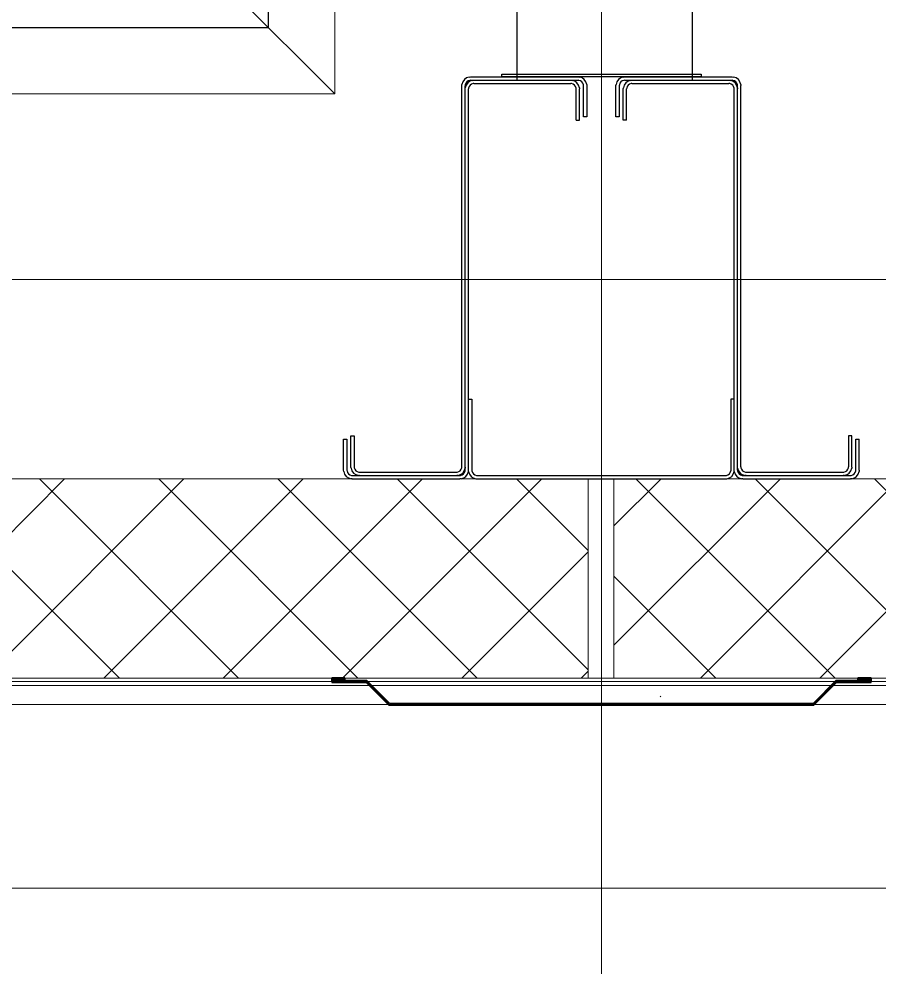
# Model space of a CAD drawing. Header units: metres. Extents: x -7665 to -5405, y -4871 to -3608.
# Drawn here: x -5489.925 to -5489.277, y -4866.399 to -4865.686 of the extents above; entities that cross this region are included whole.
import ezdxf

# ---------------------------------------------------------------- set-up
doc = ezdxf.new("R2010")
doc.units = ezdxf.units.M
doc.linetypes.add('CENTER', pattern=[50.8, 31.75, -6.35, 6.35, -6.35])
doc.linetypes.add('Xref_level ST-8$0$DASHDOT', pattern=[25.4, 12.7, -6.35, 0, -6.35])
for name, color, linetype in [('A-Wall', 113, 'Continuous'), ('Part', 7, 'Continuous'), ('Средние', 142, 'Continuous'), ('Стены ГКЛ (графика)', 7, 'Continuous')]:
    doc.layers.add(name, color=color, linetype=linetype)
for name, color, linetype, lineweight in [('S-WALL-PATT', 7, 'Continuous', 0), ('Выноски', 7, 'Continuous', 15), ('Обобщенные модели', 7, 'Continuous', 18), ('ОСИ', 250, 'Xref_level ST-8$0$DASHDOT', 5), ('Цоколь', 252, 'Continuous', 18)]:
    doc.layers.add(name, color=color, linetype=linetype, lineweight=lineweight)

# ---------------------------------------------------------------- blocks, each defined once
blk = doc.blocks.new('Колонна К2')
at = {"layer": 'Part'}
for p, q in [((-99.43, 152.43), (-98.5, 152.5)), ((-98.41, 150), (-99.07, 149.95)), ((-98.5, 152.5), (-17.5, 152.5)), ((-98.41, 150), (-17.59, 150)), ((-96.93, 149.94), (-96.09, 150)), ((-96.09, 150), (-22.91, 150)), ((-22.91, 150), (-22.07, 149.94)), ((-16.93, 149.95), (-17.59, 150)), ((-17.5, 152.5), (-16.57, 152.43)), ((16.57, 152.43), (17.5, 152.5)), ((17.59, 150), (16.93, 149.95)), ((17.5, 152.5), (98.5, 152.5)), ((17.59, 150), (98.41, 150)), ((22.07, 149.94), (22.91, 150)), ((22.91, 150), (96.09, 150)), ((96.09, 150), (96.93, 149.94)), ((99.07, 149.95), (98.41, 150)), ((98.5, 152.5), (99.43, 152.43)), ((-105, 146), (-104.93, 146.93)), ((-105, -141), (-105, 146)), ((-102.45, 146.57), (-102.5, 145.91)), ((-102.5, -141.09), (-102.5, 145.91)), ((-102.5, 143.59), (-102.44, 144.43)), ((-102.5, -143.41), (-102.5, 143.59)), ((-99.96, 144.07), (-100, 143.5)), ((-100, -143.5), (-100, 143.5)), ((-96, 147.5), (-96.57, 147.46)), ((-96, 147.5), (-23, 147.5)), ((-22.43, 147.46), (-23, 147.5)), ((-19, 143.5), (-19.04, 144.07)), ((-19, 120), (-19, 143.5)), ((-16.56, 144.43), (-16.5, 143.59)), ((-16.5, 120), (-16.5, 143.59)), ((-13.5, 145.91), (-13.55, 146.57)), ((-13.5, 122.5), (-13.5, 145.91)), ((-11.07, 146.93), (-11, 146)), ((-11, 146), (-11, 122.5)), ((11, 146), (11.07, 146.93)), ((11, 122.5), (11, 146)), ((13.55, 146.57), (13.5, 145.91)), ((13.5, 145.91), (13.5, 122.5)), ((16.5, 143.59), (16.56, 144.43)), ((16.5, 120), (16.5, 143.59)), ((19.04, 144.07), (19, 143.5)), ((19, 120), (19, 143.5)), ((23, 147.5), (22.43, 147.46)), ((23, 147.5), (96, 147.5)), ((96.57, 147.46), (96, 147.5)), ((100, 143.5), (99.96, 144.07)), ((100, -143.5), (100, 143.5)), ((102.44, 144.43), (102.5, 143.59)), ((102.5, 145.91), (102.45, 146.57)), ((102.5, -141.09), (102.5, 145.91)), ((102.5, -143.41), (102.5, 143.59)), ((104.93, 146.93), (105, 146)), ((105, -141), (105, 146)), ((-100, -140), (-100, 140)), ((100, -140), (100, 140)), ((-11, 122.5), (-13.5, 122.5)), ((13.5, 122.5), (11, 122.5)), ((-19, 120), (-16.5, 120)), ((19, 120), (16.5, 120)), ((-100, -143.5), (-100, -89.93)), ((-100, -89.93), (-97.5, -89.93)), ((-97.5, -89.93), (-97.48, -143.74)), ((97.5, -89.93), (97.48, -143.74)), ((100, -89.93), (97.5, -89.93)), ((100.03, -143.96), (100, -89.93)), ((-194, -143.5), (-194, -120)), ((-194, -120), (-191.5, -120)), ((-191.5, -120), (-191.5, -143.41)), ((-188.5, -117.5), (-186, -117.5)), ((-188.5, -141.09), (-188.5, -117.5)), ((-186, -117.5), (-186, -141)), ((188.5, -117.5), (186, -117.5)), ((186, -117.5), (186, -141)), ((188.5, -141.09), (188.5, -117.5)), ((191.5, -120), (191.5, -120)), ((191.5, -120), (191.5, -120)), ((191.5, -143.41), (191.5, -120)), ((191.5, -120), (194, -120)), ((194, -143.5), (194, -120)), ((-188.44, -141.93), (-188.5, -141.09)), ((-186, -141), (-185.96, -141.57)), ((-105.04, -141.57), (-105, -141)), ((-102.5, -141.09), (-102.56, -141.93)), ((102.56, -141.93), (102.5, -141.09)), ((105, -141), (105.04, -141.57)), ((185.96, -141.57), (186, -141)), ((188.5, -141.09), (188.44, -141.93)), ((-193.93, -144.43), (-194, -143.5)), ((-191.5, -143.41), (-191.45, -144.07)), ((-188.07, -147.45), (-187.41, -147.5)), ((-187.41, -147.5), (-106.59, -147.5)), ((-182.09, -147.5), (-182.93, -147.44)), ((-182.57, -144.96), (-182, -145)), ((-182.09, -147.5), (-108.91, -147.5)), ((-182, -145), (-109, -145)), ((-109, -145), (-108.43, -144.96)), ((-108.07, -147.44), (-108.91, -147.5)), ((-106.59, -147.5), (-105.93, -147.45)), ((-102.55, -144.07), (-102.5, -143.41)), ((-99.93, -144.43), (-100, -143.5)), ((-97.5, -143.41), (-97.45, -144.07)), ((-94.07, -147.45), (94.07, -147.45)), ((97.5, -143.41), (97.45, -144.07)), ((99.93, -144.43), (100, -143.5)), ((100.07, -144.43), (100, -143.5)), ((102.5, -143.41), (102.55, -144.07)), ((105.93, -147.45), (106.59, -147.5)), ((106.59, -147.5), (187.41, -147.5)), ((108.91, -147.5), (108.07, -147.44)), ((108.43, -144.96), (109, -145)), ((108.91, -147.5), (182.09, -147.5)), ((109, -145), (182, -145)), ((182, -145), (182.57, -144.96)), ((182.93, -147.44), (182.09, -147.5)), ((187.41, -147.5), (188.07, -147.45)), ((191.45, -144.07), (191.5, -143.41)), ((194, -143.5), (193.93, -144.43)), ((-187.5, -150), (-188.43, -149.93)), ((-187.5, -150), (-106.5, -150)), ((-105.57, -149.93), (-106.5, -150)), ((-94.43, -149.93), (94.43, -149.93)), ((106.5, -150), (105.57, -149.93)), ((106.5, -150), (187.5, -150)), ((188.43, -149.93), (187.5, -150))]:
    blk.add_line(p, q, dxfattribs=at)
blk.add_lwpolyline([(-75, 152.5), (-75, 154.5), (75, 154.5), (75, 152.5), (-75, 152.5)], dxfattribs=at)
for centre, radius, start, end in [((-98.5, 146), 6.5, 98.18182, 171.81818), ((-98.5, 146), 3.99, 98.18182, 171.81818), ((-96, 143.5), 6.51, 98.18182, 171.81818), ((-23, 143.5), 6.51, 8.18182, 81.81818), ((-17.5, 146), 3.99, 8.18182, 81.81818), ((-17.5, 146), 6.5, 8.18182, 81.81818), ((17.5, 146), 6.5, 98.18182, 171.81818), ((17.5, 146), 3.99, 98.18182, 171.81818), ((23, 143.5), 6.51, 98.18182, 171.81818), ((96, 143.5), 6.51, 8.18182, 81.81818), ((98.5, 146), 3.99, 8.18182, 81.81818), ((98.5, 146), 6.5, 8.18182, 81.81818), ((-96, 143.5), 4, 98.18182, 171.81818), ((-23, 143.5), 4, 8.18182, 81.81818), ((23, 143.5), 4, 98.18182, 171.81818), ((96, 143.5), 4, 8.18182, 81.81818), ((-182, -141), 6.51, 188.18182, 261.81818), ((-182, -141), 4, 188.18182, 261.81818), ((-109, -141), 4, 278.18182, 351.81818), ((-109, -141), 6.51, 278.18182, 351.81818), ((109, -141), 6.51, 188.18182, 261.81818), ((109, -141), 4, 188.18182, 261.81818), ((182, -141), 4, 278.18182, 351.81818), ((182, -141), 6.51, 278.18182, 351.81818), ((-187.5, -143.5), 6.5, 188.18182, 261.81818), ((-187.5, -143.5), 3.99, 188.18182, 261.81818), ((-106.5, -143.5), 3.99, 278.18182, 351.81818), ((-106.5, -143.5), 6.5, 278.18182, 351.81818), ((-93.5, -143.5), 6.5, 188.18182, 261.81818), ((-93.5, -143.5), 3.99, 188.18182, 261.81818), ((93.5, -143.5), 3.99, 278.18182, 351.81818), ((93.5, -143.5), 6.5, 278.18182, 351.81818), ((106.5, -143.5), 6.5, 188.18182, 261.81818), ((106.5, -143.5), 3.99, 188.18182, 261.81818), ((187.5, -143.5), 3.99, 278.18182, 351.81818), ((187.5, -143.5), 6.5, 278.18182, 351.81818)]:
    blk.add_arc(centre, radius, start, end, dxfattribs=at)
blk = doc.blocks.new('*U58')
at = {"layer": 'S-WALL-PATT', "lineweight": 0, "true_color": 0x636466}
h = blk.add_hatch(dxfattribs=at)
h.set_pattern_fill('ANSI37', color=251, scale=20)
h.paths.add_polyline_path([(-150, 0), (0, 0), (0, 889.57), (-150, 889.57)])
at = {"color": 0}
blk.add_lwpolyline([(-150, 0), (0, 0), (0, 889.57), (-150, 889.57)], close=True, dxfattribs=at)
blk = doc.blocks.new('*U93')
at = {"layer": 'A-Wall', "color": 11, "linetype": 'Continuous', "lineweight": 25}
blk.add_line((0.88, -26.35), (5936.18, -26.35), dxfattribs=at)
at = {"layer": 'A-Wall', "color": 8, "linetype": 'Continuous', "lineweight": 0}
blk.add_line((0.88, -76.35), (5986.18, -76.35), dxfattribs=at)
blk.add_lwpolyline([(5986.18, -76.35), (5911.18, -1.35)], dxfattribs=at)
blk = doc.blocks.new('*U94')
at = {"layer": 'A-Wall', "linetype": 'Continuous', "lineweight": 18}
h = blk.add_hatch(dxfattribs=at)
h.set_pattern_fill('GENERAL_TEXTURE', color=30, scale=300, style=0, pattern_type=2)
h.set_pattern_definition([(0, (12, 6), (3, 300), [3, -300]), (10, (108, 12), (-49.14, 295.96), [3, -300]), (20, (54, 78), (-99.79, 282.93), [3, -300]), (30, (120, 126), (-147.4, 261.3), [3, -300]), (40, (42, 144), (-190.54, 231.74), [3, -300]), (50, (66, 216), (-227.88, 195.13), [3, -300]), (60, (24, 270), (-258.3, 152.6), [3, -300]), (70, (120, 264), (-280.88, 105.43), [3, -300]), (80, (192, 276), (-294.92, 55.05), [3, -300]), (90, (228, 204), (-300, 3), [3, -300]), (100, (288, 198), (-295.96, -49.14), [3, -300]), (110, (288, 90), (-282.93, -99.8), [3, -300]), (120, (234, 54), (-261.3, -147.4), [3, -300]), (130, (150, 72), (-231.74, -190.54), [3, -300]), (140, (204, 126), (-195.13, -227.88), [3, -300]), (150, (150, 180), (-152.6, -258.3), [3, -300]), (160, (276, 12), (-105.43, -280.88), [3, -300])])
h.paths.add_polyline_path([(12.5, 0), (12.5, -12.5), (530.72, -12.5), (530.72, 0)], flags=0)
at = {"layer": 'A-Wall', "color": 30, "linetype": 'Continuous', "lineweight": 50}
blk.add_line((0.88, -1.35), (630.49, -1.35), dxfattribs=at)
at = {"layer": 'A-Wall', "color": 11, "linetype": 'Continuous', "lineweight": 25}
for p, q in [((13.38, -13.85), (642.99, -13.85)), ((25.88, -26.35), (655.49, -26.35))]:
    blk.add_line(p, q, dxfattribs=at)
at = {"layer": 'A-Wall', "color": 8, "linetype": 'Continuous', "lineweight": 0}
blk.add_line((75.88, -76.35), (705.49, -76.35), dxfattribs=at)
for points in [[(75.88, -76.35), (0.88, -1.35)], [(705.49, -76.35), (630.49, -1.35)]]:
    blk.add_lwpolyline(points, dxfattribs=at)
blk = doc.blocks.new('*U160')
at = {"layer": 'S-WALL-PATT', "lineweight": 0, "true_color": 0x636466}
h = blk.add_hatch(dxfattribs=at)
h.set_pattern_fill('ANSI37', color=251, scale=20)
h.paths.add_polyline_path([(-150, 0), (0, 0), (0, 905.5), (-150, 905.5)])
at = {"color": 0}
blk.add_lwpolyline([(-150, 0), (0, 0), (0, 905.5), (-150, 905.5)], close=True, dxfattribs=at)
blk = doc.blocks.new('*U177')
at = {"layer": 'Цоколь'}
for p, q in [((25360, 0), (0, 0)), ((25362.59, -2.59), (0, -2.59)), ((25365.49, -5.49), (0, -5.49)), ((25379.87, -19.87), (0, -19.87)), ((25518.07, -158.07), (0, -158.07))]:
    blk.add_line(p, q, dxfattribs=at)
blk = doc.blocks.new('320мм_ФЭ_Стена_Стык вертикальный')
at = {"layer": 'Обобщенные модели', "lineweight": 9}
h = blk.add_hatch(dxfattribs=at)
h.set_pattern_fill('FP_4', color=256, style=0, pattern_type=2)
h.set_pattern_definition([(45, (210, 7e-13), (-106.066, 106.066), [])])
h.paths.add_polyline_path([(27265, -295), (27282, -278), (27281.59, -277), (27264.59, -294), (27155.41, -294), (27138.41, -277), (27138, -278), (27155, -295)], flags=0)
h.paths.add_polyline_path([(27307, -276), (27308, -275), (27298, -276)], flags=0)
h.paths.add_polyline_path([(27122, -276), (27122, -275), (27113, -276)], flags=0)
at = {"layer": 'Обобщенные модели', "lineweight": 40}
for p, q in [((26912, -275), (26902, -275)), ((26902, -275), (26902, -278)), ((26902, -278), (26928, -278)), ((26903, -277), (26903, -276)), ((26903, -276), (26912, -276)), ((26928.41, -277), (26903, -277)), ((26912, -276), (26912, -275)), ((26928, -278), (26945, -295)), ((26945.41, -294), (26928.41, -277)), ((27281.59, -277), (27264.59, -294)), ((27265, -295), (27282, -278)), ((27307, -277), (27281.59, -277)), ((27282, -278), (27308, -278)), ((27308, -275), (27298, -275)), ((27298, -275), (27298, -276)), ((27298, -276), (27307, -276)), ((27307, -276), (27307, -277)), ((27308, -278), (27308, -275))]:
    blk.add_line(p, q, dxfattribs=at)
for points in [[(26945, -295), (27265, -295)], [(26945.41, -294), (27264.59, -294)]]:
    blk.add_lwpolyline(points, dxfattribs=at)

msp = doc.modelspace()

# ---------------------------------------------------------------- linework, layer by layer
at = {"layer": 'ОСИ'}
for p, q in [((-5489.48637, -4867.20546), (-5489.48637, -4852.27547)), ((-5481.99185, -4865.88208), (-5505.41858, -4865.88208))]:
    msp.add_line(p, q, dxfattribs=at)
at = {"layer": 'Средние', "linetype": 'CENTER', "ltscale": 20}
for p, q in [((-5489.54987, -4865.73208), (-5489.54987, -4860.08008)), ((-5489.41787, -4865.73208), (-5489.41787, -4860.08008))]:
    msp.add_line(p, q, dxfattribs=at)

# ---------------------------------------------------------------- block references
at = {"color": 1, "xscale": 0.001, "yscale": 0.001, "zscale": 0.001}
msp.add_blockref('Колонна К2', (-5489.48637, -4865.88208), dxfattribs=at)
at = {"layer": 'Выноски', "xscale": 0.001, "yscale": 0.001, "zscale": 0.001, "rotation": 90}
for name, p in [('*U58', (-5489.49637, -4866.03208)), ('*U160', (-5488.57137, -4866.03208))]:
    msp.add_blockref(name, p, dxfattribs=at)
at = {"layer": 'Обобщенные модели', "xscale": 0.001, "yscale": 0.001, "zscale": 0.001}
for name, p in [('*U177', (-5508.48637, -4866.18208)), ('320мм_ФЭ_Стена_Стык вертикальный', (-5516.59137, -4865.90708))]:
    msp.add_blockref(name, p, dxfattribs=at)
at = {"layer": 'Стены ГКЛ (графика)', "xscale": -0.001, "yscale": 0.001, "zscale": 0.001, "rotation": 90}
msp.add_blockref('*U93', (-5489.76345, -4859.7562), dxfattribs=at)
at = {"layer": 'Стены ГКЛ (графика)', "xscale": 0.001, "yscale": 0.001, "zscale": 0.001}
msp.add_blockref('*U94', (-5490.39259, -4865.66602), dxfattribs=at)

doc.saveas('drawing.dxf')
